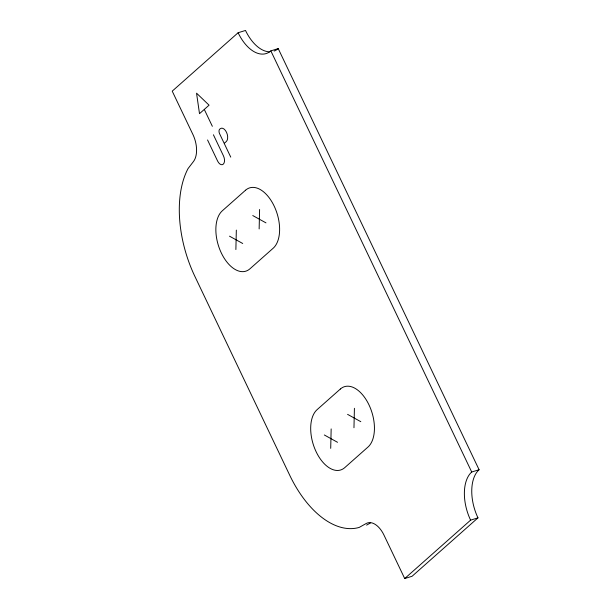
<?xml version="1.0" encoding="UTF-8"?>
<svg xmlns="http://www.w3.org/2000/svg" width="609" height="609" viewBox="0 0 609 609"><rect width="100%" height="100%" fill="white"/><g stroke="black" fill="none" stroke-linecap="round" stroke-linejoin="round"><path stroke-width="0.91" d="M235.881 249.545L236.33 230.111M259.145 228.931L259.594 209.496M330.71 448.353L331.159 428.919M353.966 427.739L354.415 408.296M238.119 32.741L172.225 91.144L193.099 134.893A22.084 12.523 72.8 0 1 193.647 161.286L188.052 168.579A93.756 53.166 72.8 0 0 194.872 276.379L289.694 475.187A93.756 53.166 72.8 0 0 359.211 527.417L366.374 523.405A22.084 12.523 72.8 0 1 383.837 534.801L404.711 578.55L412.087 576.259L477.974 517.856A37.507 21.269 72.8 0 1 479.093 469.729L278.214 48.591L270.838 50.874A37.507 21.269 72.8 0 1 238.119 32.741L245.496 30.45A37.507 21.269 72.8 0 0 269.696 51.826M203.954 109.719L199.501 113.67L196.54 93.169L209.077 105.174L204.289 109.422L212.343 126.299M224.538 143.1L226.282 141.547A7.232 4.103 72.8 0 0 226.495 132.275A7.232 4.103 72.8 0 0 220.192 128.773L219.689 129.215A3.517 1.994 72.8 0 0 219.59 133.729L230.75 157.13M404.711 578.55L470.597 520.147L477.974 517.856M366.588 525.125L370.561 522.903M470.597 520.147A37.507 21.269 72.8 0 1 471.716 472.013L479.093 469.729M252.758 215.548L265.973 222.871M229.502 236.17L242.717 243.493M347.587 414.356L360.802 421.679M324.323 434.971L337.538 442.301M270.838 50.874L471.716 472.013M213.409 134.787L223.45 155.851A6.486 3.677 72.8 0 1 223.259 164.179A6.486 3.677 72.8 0 1 217.603 161.042L207.555 139.971M278.214 48.591A37.507 21.269 72.8 0 1 274.172 51.049M245.541 190.221L222.277 210.836A32.817 18.605 72.8 0 0 221.303 252.948A32.817 18.605 72.8 0 0 249.934 268.82L273.197 248.206A32.817 18.605 72.8 0 0 274.172 206.093A32.817 18.605 72.8 0 0 245.541 190.221M340.362 389.022L317.106 409.644A32.817 18.605 72.8 0 0 316.132 451.756A32.817 18.605 72.8 0 0 344.763 467.628L368.019 447.014A32.817 18.605 72.8 0 0 368.993 404.894A32.817 18.605 72.8 0 0 340.362 389.022"/></g></svg>
